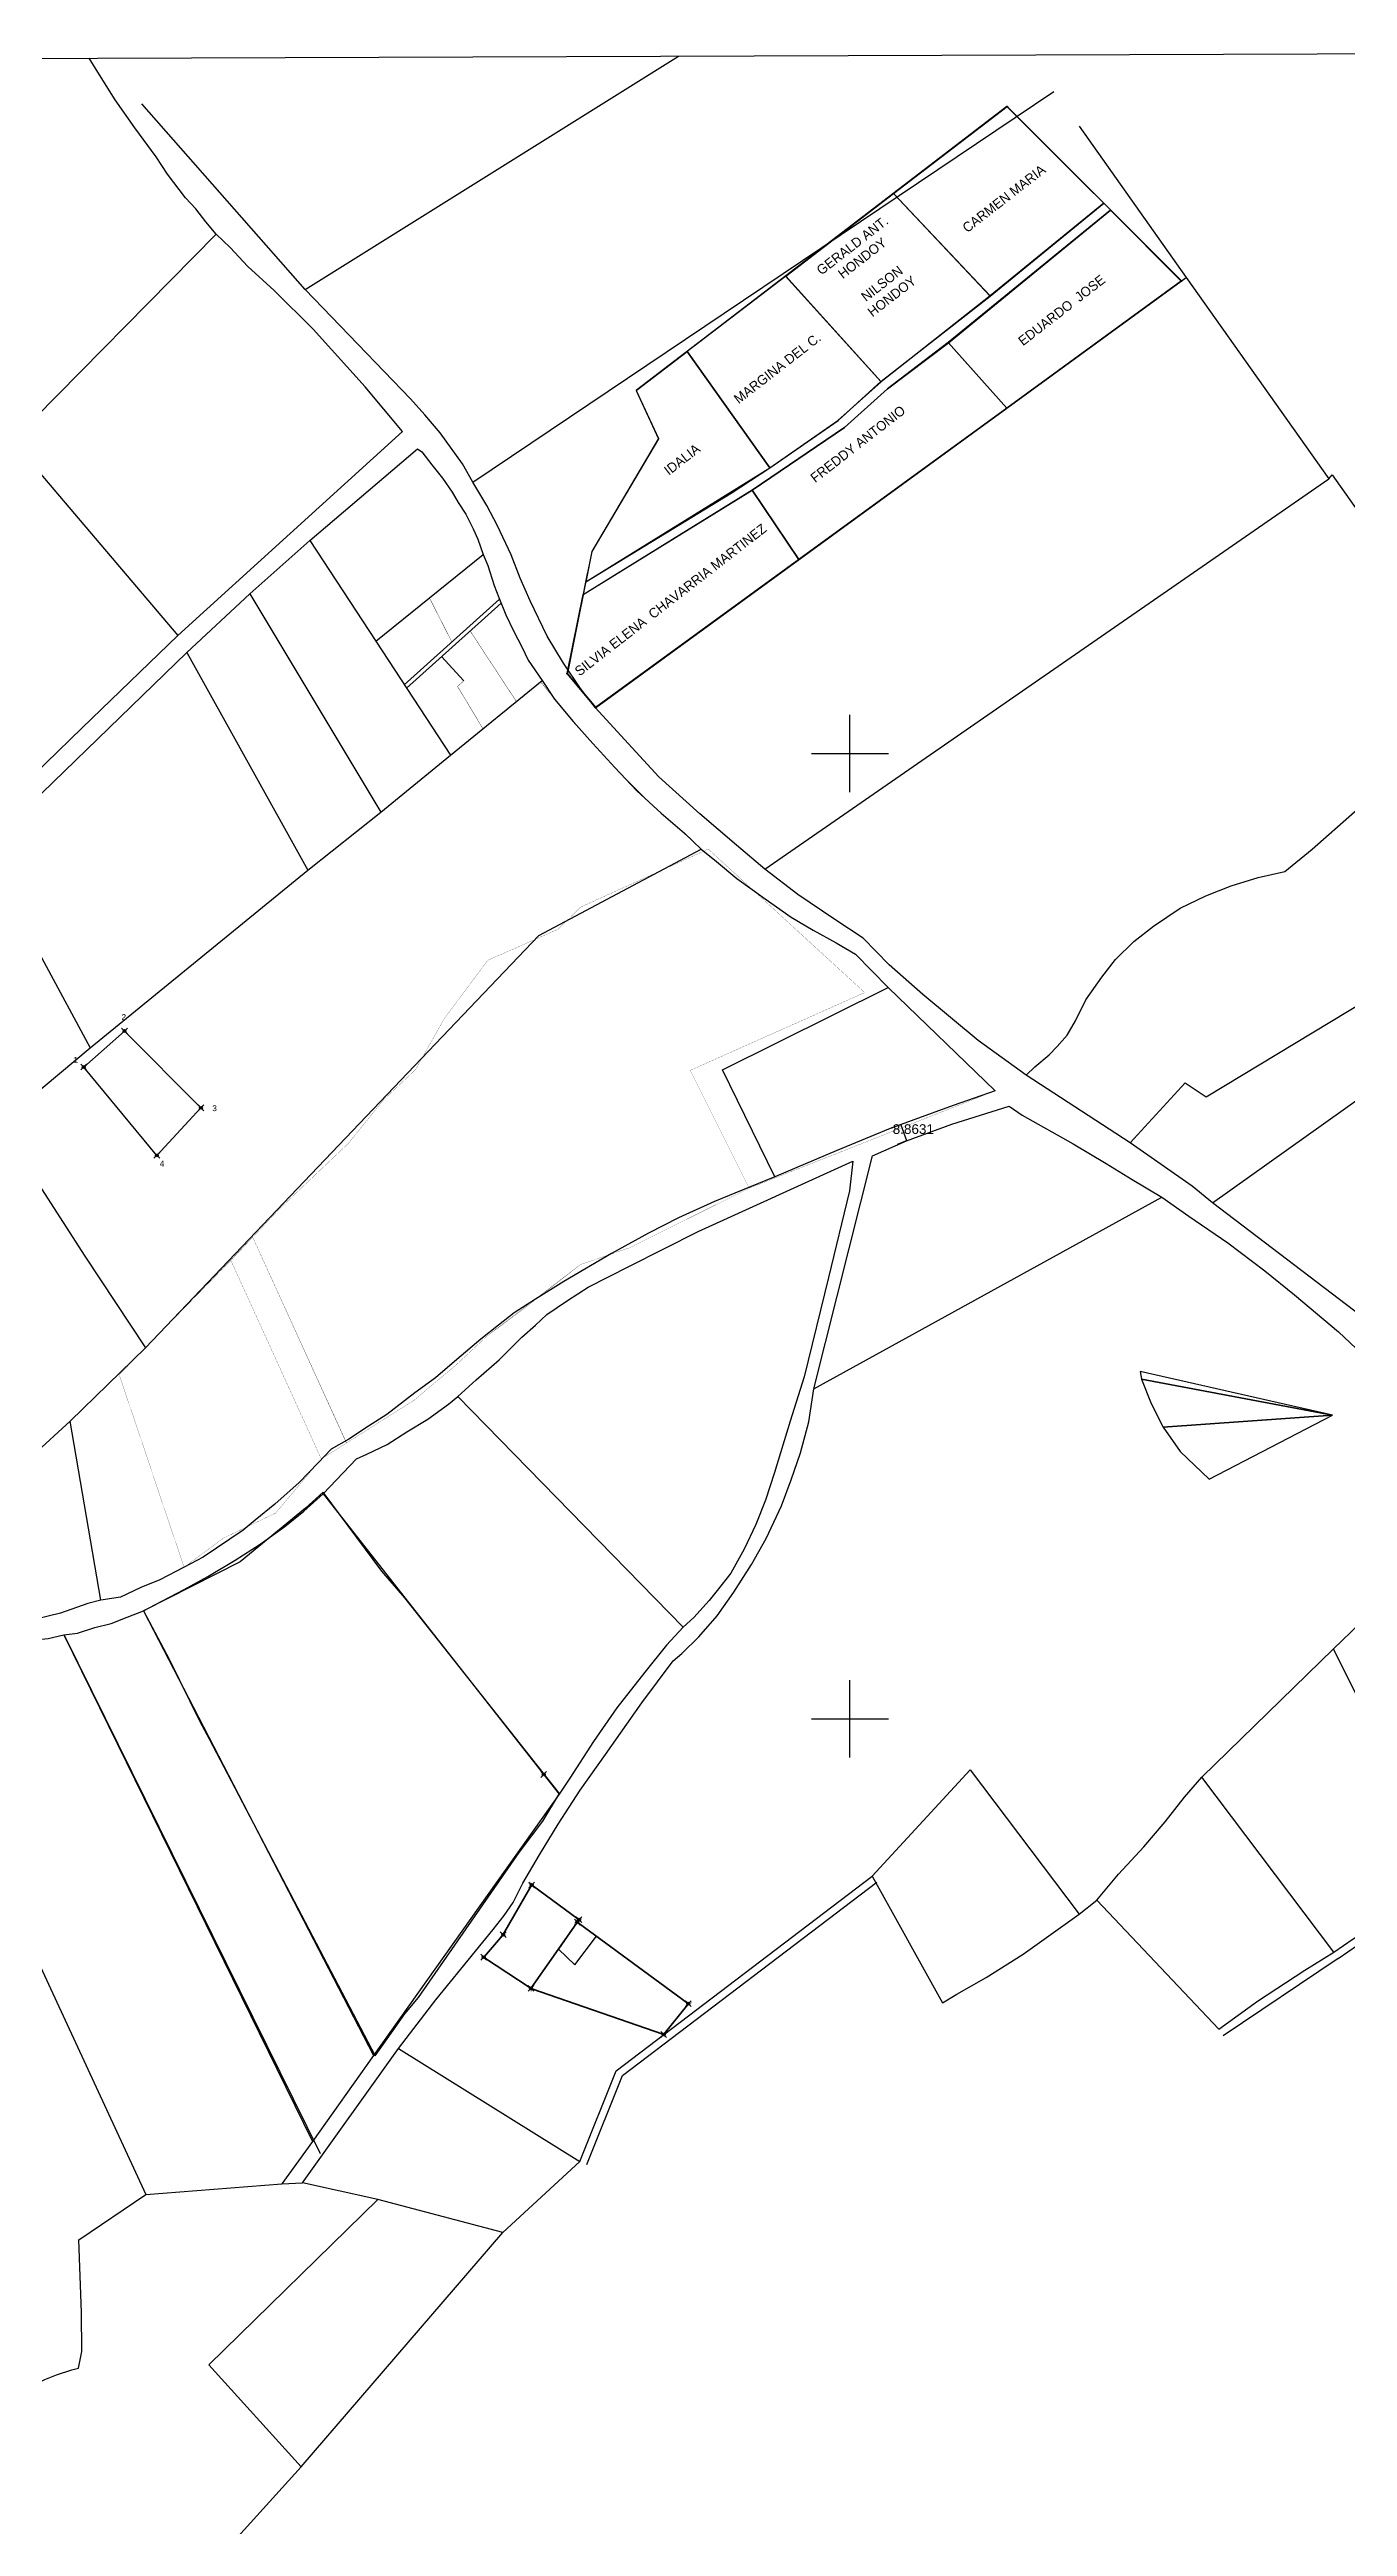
# Model space of a CAD drawing. Header units: millimetres. Extents: x 605783 to 631525, y 1302882 to 1327028.
# Drawn here: x 627101 to 627773, y 1325745 to 1327028 of the extents above; entities that cross this region are included whole.
import ezdxf
from ezdxf.enums import TextEntityAlignment as Align

# ---------------------------------------------------------------- set-up
doc = ezdxf.new("R2010")
doc.units = ezdxf.units.MM
doc.header["$PDMODE"] = 35
doc.header["$PDSIZE"] = 1.5
for name, color, linetype in [('2', 7, 'Continuous'), ('42', 7, 'Continuous'), ('43', 7, 'Continuous'), ('CVL_CUADCON_LIN', 8, 'Continuous'), ('CVL_PUNTO', 250, 'Continuous'), ('CVL_PUNTO_NUM', 2, 'Continuous')]:
    doc.layers.add(name, color=color, linetype=linetype)
doc.styles.add('HECTOR LOPEZ', font='arial.ttf')
doc.styles.add('MONOTXT4', font='Monotxt4.shx')
doc.styles.get("Standard").update_dxf_attribs({"font": 'TCCM____.TTF'})
doc.dimstyles.get("Standard").update_dxf_attribs({"dimtxt": 5, "dimasz": 0.18, "dimexe": 0.18, "dimexo": 0.0625, "dimgap": 0.09, "dimtad": 0, "dimtih": 1, "dimtoh": 1, "dimdec": 4, "dimzin": 0, "dimdsep": 46, "dimtxsty": 'HECTOR LOPEZ', "dimcen": 0.09, "dimadec": 0, "dimazin": 0, "dimtfac": 1, "dimtdec": 4, "dimtofl": 0, "dimtmove": 2, "dimatfit": 3, "dimfxl": 0.18, "dimtolj": 1, "dimtzin": 0, "dimarcsym": 0})

# ---------------------------------------------------------------- blocks, each defined once
blk = doc.blocks.new('COORD')
at = {"layer": '42', "color": 2, "linetype": 'Continuous'}
for p, q in [((0, -2), (0, 2)), ((-2, 0), (2, 0))]:
    blk.add_line(p, q, dxfattribs=at)
blk = doc.blocks.new('COORD$')
at = {"layer": '42', "color": 2, "linetype": 'Continuous'}
blk.add_blockref('COORD', (0, 0), dxfattribs=at)
blk = doc.blocks.new('*D318')
at = {"layer": 'CVL_CUADCON_LIN', "color": 0, "lineweight": -2, "ltscale": 0.5, "transparency": 16777216}
for p, q in [((627536.9, 1326469.5), (627541.7, 1326471.2)), ((627541.6, 1326471), (627544.5, 1326463)), ((627539.9, 1326461.1), (627544.7, 1326462.9))]:
    blk.add_line(p, q, dxfattribs=at)
at = {"layer": 'CVL_CUADCON_LIN', "color": 0, "ltscale": 0.5, "transparency": 16777216}
for points in [[(627541.6, 1326471), (627541.6, 1326471), (627541.6, 1326471.1)], [(627544.5, 1326463), (627544.5, 1326463), (627544.6, 1326462.8)]]:
    blk.add_solid(points, dxfattribs=at)
at = {"layer": 'Defpoints', "color": 0, "ltscale": 0.5, "transparency": 16777216}
for p in [(627536.8, 1326469.4), (627539.9, 1326461.1), (627544.6, 1326462.8)]:
    blk.add_point(p, dxfattribs=at)
at = {"layer": 'CVL_CUADCON_LIN', "color": 0, "ltscale": 0.5, "transparency": 16777216, "insert": (627548.1, 1326468.8), "char_height": 5, "attachment_point": 5, "style": 'HECTOR LOPEZ'}
blk.add_mtext('\\A1;8.8631', dxfattribs=at)
blk = doc.blocks.new('223')
at = {"color": 3}
blk.add_line((609568.7, 1324207.9), (609572.6, 1324203.3), dxfattribs=at)
for points in [[(609583.4, 1324190.3), (609887, 1324411.3), (609796.6, 1324501.6), (609604.4, 1324354.5), (609616, 1324329.6), (609581.4, 1324271.1), (609568.7, 1324207.9)], [(609664.5, 1324302.9), (609712.4, 1324335.3), (609734.6, 1324355.4), (609766.2, 1324379.3), (609796.5, 1324345.4), (609688.8, 1324267)]]:
    blk.add_lwpolyline(points, close=True, dxfattribs=at)
for points in [[(609796.4, 1324501.4), (609604.6, 1324354.7)], [(609886.8, 1324411.5), (609796.7, 1324501.4)], [(609583.6, 1324190.5), (609886.8, 1324411.2)], [(609579.3, 1324260.5), (609568.8, 1324208.1)], [(609568.9, 1324207.7), (609583.3, 1324190.5)]]:
    blk.add_lwpolyline(points)
at = {"color": 2}
for points in [[(609846.7, 1324451.6), (609787.8, 1324403.5), (609737.8, 1324456.6), (609796.6, 1324501.6)], [(609576.9, 1324248.8), (609664.5, 1324302.9), (609688.8, 1324267), (609583.4, 1324190.3), (609568.7, 1324207.9)]]:
    blk.add_lwpolyline(points, close=True, dxfattribs=at)
at = {"color": 6}
for points in [[(609787.8, 1324403.5), (609731.3, 1324359.1), (609681.9, 1324413.8), (609737.8, 1324456.6)], [(609673.7, 1324314.4), (609709, 1324339), (609731.3, 1324359.1), (609681.9, 1324413.8), (609630.9, 1324374.8)]]:
    blk.add_lwpolyline(points, close=True, dxfattribs=at)
at = {"color": 4}
for points in [[(609887, 1324411.3), (609796.5, 1324345.4), (609766.2, 1324379.3), (609850.2, 1324448)], [(609630.9, 1324374.8), (609604.4, 1324354.5), (609616, 1324329.6), (609581.4, 1324271.1), (609578.3, 1324255.4), (609653.6, 1324301.4), (609673.7, 1324314.4)]]:
    blk.add_lwpolyline(points, close=True, dxfattribs=at)
blk.add_lwpolyline([(609604.4, 1324354.5), (609630.9, 1324374.8)], dxfattribs=at)
at = {"color": 6}
blk.add_lwpolyline([(609630.9, 1324374.8), (609673.7, 1324314.4)], dxfattribs=at)
at = {"color": 5}
for points in [[(609734.6, 1324355.4), (609766.2, 1324379.3)], [(609731.3, 1324359.1), (609709, 1324339)], [(609734.6, 1324355.4), (609712.4, 1324335.3)], [(609733, 1324353.9), (609712.4, 1324335.3)], [(609568.7, 1324207.9), (609576.9, 1324248.8)]]:
    blk.add_lwpolyline(points, dxfattribs=at)
at = {"color": 3}
blk.add_lwpolyline([(609796.5, 1324345.4), (609688.8, 1324267), (609664.5, 1324302.9)], dxfattribs=at)
for centre in [(609796.6, 1324501.6), (609887, 1324411.3), (609568.7, 1324207.9), (609583.4, 1324190.3)]:
    blk.add_circle(centre, 0.25)
at = {"color": 2, "char_height": 5, "attachment_point": 5, "rotation": 37.8302}
for s, insert in [('CARMEN MARIA', (609795, 1324453.9)), ('GERALD ANT.\\PHONDOY\\P\\PNILSON \\PHONDOY', (609726.7, 1324416.5)), ('EDUARDO  JOSE', (609824.9, 1324396.1)), ('MARGINA DEL C. ', (609677.6, 1324366.1)), ('FREDDY ANTONIO', (609719.3, 1324326.8)), ('IDALIA ', (609628.2, 1324318.8)), ('SILVIA ELENA  CHAVARRIA MARTINEZ', (609622.3, 1324246.1))]:
    blk.add_mtext(s, dxfattribs=dict(at, insert=insert))

msp = doc.modelspace()

# ---------------------------------------------------------------- linework, layer by layer
at = {"color": 1, "ltscale": 0.5, "flags": 128}
for points in [[(627118.29944, 1326500.98743), (627139.40244, 1326519.60843), (627179.02044, 1326479.83643), (627156.15144, 1326455.23543), (627118.29944, 1326500.98743)], [(627149.19927, 1326219.2411), (627158.10455, 1326202.68404), (627162.76975, 1326193.95215), (627178.52915, 1326162.03035), (627183.23845, 1326152.92623), (627269.34938, 1325988.73711), (627284.57478, 1326010.54874), (627291.65546, 1326019.00483), (627343.95974, 1326094.14099), (627356.08486, 1326110.42201), (627364.85428, 1326124.64265), (627284.63872, 1326226.02306), (627272.70027, 1326239.89258), (627242.3013, 1326280.81923), (627233.17575, 1326272.42373), (627199.27031, 1326244.69539), (627149.19927, 1326219.2411)]]:
    msp.add_lwpolyline(points, dxfattribs=at)
at = {"color": 1, "lineweight": 40}
for points in [[(627350.09679, 1326076.84851), (627335.83467, 1326051.95936)], [(627350.09679, 1326076.84851), (627335.83467, 1326051.95936)], [(627374.43839, 1326059.57544), (627350.74827, 1326076.98623)], [(627374.43839, 1326059.57544), (627350.74827, 1326076.98623)], [(627350.33582, 1326024.1281), (627374.55534, 1326058.86917)], [(627374.26912, 1326058.4586), (627374.55534, 1326058.86917)], [(627431.11429, 1326016.06044), (627374.38607, 1326057.75233)], [(627335.2588, 1326051.14753), (627325.85296, 1326040.28404)], [(627335.2588, 1326051.14753), (627325.85296, 1326040.28404)], [(627325.94297, 1326039.63059), (627349.63259, 1326023.99338)], [(627325.94297, 1326039.63059), (627349.63259, 1326023.99338)], [(627350.52211, 1326023.55362), (627418.28275, 1325999.97585)], [(627419.06733, 1326000.20197), (627431.20483, 1326015.3739)]]:
    msp.add_lwpolyline(points, dxfattribs=at)
at = {"color": 1}
for points in [[(627373.98318, 1326058.04843), (627364.20388, 1326044.02077)], [(627373.98318, 1326058.04843), (627383.93466, 1326050.73471)], [(627364.20388, 1326044.02077), (627372.66367, 1326035.93858), (627383.93466, 1326050.73471)]]:
    msp.add_lwpolyline(points, dxfattribs=at)
at = {"color": 1, "lineweight": 40}
for centre in [(627350.34538, 1326077.28233), (627350.34538, 1326077.28233), (627373.98318, 1326058.04843), (627374.84128, 1326059.27933), (627374.84128, 1326059.27933), (627335.58608, 1326051.52553), (627335.58608, 1326051.52553), (627325.52568, 1326039.90603), (627325.52568, 1326039.90603), (627350.04988, 1326023.71793), (627350.04988, 1326023.71793), (627431.51718, 1326015.76433), (627418.75498, 1325999.81153)]:
    msp.add_circle(centre, 0.5, dxfattribs=at)
at = {"color": 1, "ltscale": 0.5}
msp.add_point((627356.60732, 1326134.51739), dxfattribs=at)
at = {"color": 1}
for p in [(627350.34538, 1326077.28233), (627350.34538, 1326077.28233), (627373.98318, 1326058.04843), (627374.84128, 1326059.27933), (627374.84128, 1326059.27933), (627325.52568, 1326039.90603), (627325.52568, 1326039.90603), (627335.58608, 1326051.52553), (627335.58608, 1326051.52553), (627350.04988, 1326023.71793), (627350.04988, 1326023.71793), (627431.51718, 1326015.76433), (627418.75498, 1325999.81153)]:
    msp.add_point(p, dxfattribs=at)
at = {"layer": '2', "color": 1, "linetype": 'Continuous'}
for p, q in [((627233.08527, 1326903.7431), (627426.38927, 1327024.6091)), ((627319.84527, 1326803.9281), (627620.84627, 1327006.3671)), ((627233.08527, 1326903.7431), (627148.35827, 1326999.8711)), ((627634.05727, 1326988.3131), (627689.44327, 1326909.9931)), ((627081.31227, 1326825.4011), (627186.84927, 1326932.4901)), ((627383.49127, 1326686.9661), (627689.44327, 1326909.9931)), ((627689.44327, 1326909.9931), (627763.37527, 1326805.6091)), ((627081.31227, 1326825.4011), (627167.05727, 1326724.5701)), ((627471.13827, 1326603.5461), (627763.37527, 1326805.6091)), ((627204.39627, 1326746.1571), (627235.51227, 1326773.7211)), ((627235.51227, 1326773.7211), (627269.55627, 1326721.5941)), ((627269.55627, 1326721.5941), (627325.18427, 1326766.5581)), ((627171.75727, 1326715.6701), (627204.39627, 1326746.1571)), ((627204.39627, 1326746.1571), (627272.23327, 1326633.0061)), ((627269.55627, 1326721.5941), (627308.30127, 1326662.4741)), ((627066.21927, 1326613.5381), (627171.75727, 1326715.6701)), ((627171.75727, 1326715.6701), (627234.38627, 1326602.9031)), ((627308.30127, 1326662.4741), (627355.80027, 1326701.2151)), ((627272.23327, 1326633.0061), (627308.30127, 1326662.4741)), ((627234.38627, 1326602.9031), (627272.23327, 1326633.0061)), ((627066.21927, 1326613.5381), (627121.60827, 1326510.9431)), ((627121.60827, 1326510.9431), (627234.38627, 1326602.9031)), ((627073.72827, 1326471.0581), (627121.60827, 1326510.9431)), ((627703.08227, 1326430.7031), (627816.87727, 1326511.6061)), ((627660.40227, 1326461.7361), (627606.54527, 1326496.7151)), ((627496.56827, 1326334.2141), (627676.91727, 1326433.5121)), ((627111.33927, 1326317.5061), (627150.32827, 1326355.4881)), ((627312.14627, 1326330.3681), (627428.88327, 1326210.8371)), ((627044.28227, 1326256.4061), (627111.33927, 1326317.5061)), ((627127.22527, 1326224.8441), (627111.33927, 1326317.5061)), ((627242.42127, 1326279.8191), (627364.62327, 1326124.3171)), ((627149.19927, 1326219.2411), (627268.48827, 1325988.8801)), ((627765.85027, 1326199.6081), (627779.43927, 1326212.6921)), ((627108.04827, 1326206.8061), (627236.86627, 1325944.4121)), ((627108.38344, 1326206.36058), (627240.79086, 1325938.27613)), ((627697.65127, 1326133.1711), (627765.85027, 1326199.6081)), ((627777.53727, 1326175.9621), (627765.85027, 1326199.6081)), ((627765.99327, 1326042.5161), (627697.65127, 1326133.1711)), ((627364.62327, 1326124.3171), (627268.48827, 1325988.8801)), ((627634.02427, 1326062.1561), (627643.16827, 1326069.3961)), ((627088.25027, 1326051.2491), (627150.50027, 1325916.8761)), ((627231.66127, 1325923.0621), (627281.44327, 1325992.5591)), ((627281.44327, 1325992.5591), (627375.31127, 1325934.0471)), ((627268.48827, 1325988.8801), (627236.86627, 1325944.4121)), ((627236.86627, 1325944.4121), (627220.99227, 1325922.4321)), ((627335.43327, 1325897.2091), (627375.31127, 1325934.0471)), ((627150.50027, 1325916.8761), (627220.99227, 1325922.4321)), ((627220.99227, 1325922.4321), (627231.66127, 1325923.0621)), ((627270.65527, 1325914.4001), (627231.66127, 1325923.0621)), ((627335.43327, 1325897.2091), (627270.65527, 1325914.4001)), ((627230.91427, 1325775.8841), (627335.43327, 1325897.2091)), ((627157.12727, 1325694.4531), (627230.91427, 1325775.8841))]:
    msp.add_line(p, q, dxfattribs=at)
for points in [[(627186.84927, 1326932.4901), (627181.51427, 1326938.8481), (627176.30627, 1326945.4601), (627170.97127, 1326951.3091), (627161.69827, 1326963.5151), (627155.85427, 1326972.5421), (627144.80227, 1326987.5451), (627134.51327, 1327001.9121), (627126.38327, 1327014.8801), (627121.17827, 1327023.5211)], [(627167.05727, 1326724.5701), (627283.39027, 1326830.2551), (627264.08127, 1326853.2701), (627237.15227, 1326883.1511), (627216.95527, 1326903.2431), (627203.23627, 1326915.7051), (627194.09027, 1326925.4961), (627186.84927, 1326932.4901)], [(627319.84527, 1326803.9281), (627314.51027, 1326813.4631), (627302.95027, 1326829.4831), (627294.94727, 1326838.7651), (627287.58027, 1326847.1571), (627233.08527, 1326903.7431)], [(627235.51227, 1326773.7211), (627291.26627, 1326821.2271), (627293.42527, 1326819.5741), (627298.63327, 1326812.8351), (627304.22227, 1326805.9691), (627309.17727, 1326798.7221), (627312.35327, 1326793.3821), (627316.29127, 1326787.2801), (627320.10227, 1326779.7791), (627322.38927, 1326774.4401), (627325.18427, 1326766.5581)], [(627383.49127, 1326686.9661), (627375.61527, 1326697.1381), (627366.85027, 1326710.1061), (627358.33827, 1326724.0911), (627349.57327, 1326742.3981), (627344.36427, 1326754.2201), (627339.66327, 1326766.2971), (627332.67627, 1326781.2981), (627327.21327, 1326791.8501), (627319.84527, 1326803.9281)], [(627763.37527, 1326805.6091), (627765.02627, 1326807.7681), (627851.53427, 1326685.3301)], [(627325.18427, 1326766.5581), (627327.59727, 1326760.7111), (627330.90127, 1326750.4141), (627333.31527, 1326744.1851), (627336.99927, 1326735.1591), (627340.93727, 1326726.8961), (627345.51127, 1326718.2511), (627348.56027, 1326711.7681), (627355.80027, 1326701.2151)], [(627003.98827, 1326564.2561), (627040.05627, 1326600.9691), (627079.80727, 1326640.0941), (627117.39927, 1326676.6791), (627167.05727, 1326724.5701)], [(627355.80027, 1326701.2151), (627362.27927, 1326691.5521), (627371.80627, 1326679.9821), (627382.09527, 1326668.5381), (627393.40127, 1326656.0761), (627404.83327, 1326643.9961), (627417.53627, 1326632.5511), (627429.47627, 1326622.1231), (627438.24127, 1326613.8571)], [(627471.13827, 1326603.5461), (627456.40427, 1326615.8821), (627437.47727, 1326632.1601), (627416.26427, 1326651.2351), (627400.38527, 1326668.5281), (627383.49127, 1326686.9661)], [(627606.54527, 1326496.7151), (627611.11727, 1326501.0341), (627618.48327, 1326507.3851), (627622.67427, 1326511.5771), (627627.75427, 1326517.5481), (627632.07227, 1326524.9181), (627637.40527, 1326535.7181), (627645.78727, 1326547.5341), (627652.89927, 1326556.6821), (627662.29727, 1326565.9551), (627672.45727, 1326573.9571), (627686.30127, 1326583.2281), (627699.63627, 1326589.5761), (627712.84527, 1326594.7801), (627726.81627, 1326599.0941), (627740.53327, 1326602.2651), (627754.75827, 1326613.8231), (627776.60227, 1326633.1311), (627793.62027, 1326648.7551), (627803.27227, 1326657.9021)], [(627150.32827, 1326355.4881), (627354.03627, 1326569.1621), (627438.24127, 1326613.8571)], [(627438.24127, 1326613.8571), (627446.11627, 1326607.3711), (627456.65927, 1326598.7231), (627471.39427, 1326588.0401), (627484.85827, 1326578.6281), (627496.16327, 1326571.8861), (627508.10327, 1326565.3981), (627518.13827, 1326559.4191), (627535.03227, 1326542.1251)], [(627606.54527, 1326496.7151), (627581.64927, 1326514.6491), (627552.94127, 1326538.5581), (627535.66627, 1326553.9451), (627522.07427, 1326567.8061), (627507.46727, 1326577.4721), (627488.28627, 1326590.3191), (627471.13827, 1326603.5461)], [(627476.36227, 1326444.1631), (627449.30327, 1326499.5911), (627535.03227, 1326542.1251)], [(627535.03227, 1326542.1251), (627590.54227, 1326488.7161), (627568.82427, 1326480.9741), (627536.18327, 1326469.1711), (627508.11427, 1326457.6191), (627476.36227, 1326444.1631)], [(627660.40227, 1326461.7361), (627688.97727, 1326492.7331), (627699.90127, 1326485.6101), (627792.23427, 1326541.3591), (627816.87727, 1326511.6061)], [(627496.56827, 1326334.2141), (627526.91227, 1326455.0681), (627544.56627, 1326462.8121), (627568.06327, 1326471.3151), (627597.78327, 1326480.7061), (627604.51527, 1326476.0001), (627630.93527, 1326461.1161), (627648.08327, 1326450.9391), (627661.54727, 1326442.6711), (627676.91727, 1326433.5121)], [(627073.72827, 1326471.0581), (627096.46627, 1326437.8741), (627118.82427, 1326403.0381), (627150.32827, 1326355.4881)], [(627312.14627, 1326330.3681), (627321.54427, 1326338.8781), (627333.48227, 1326349.2941), (627345.29327, 1326361.1081), (627352.27827, 1326367.3331), (627358.24727, 1326372.7951), (627368.91527, 1326380.0341), (627379.71127, 1326386.8921), (627401.04827, 1326397.8111), (627436.61027, 1326415.7141), (627516.75127, 1326452.2771), (627514.97527, 1326436.7721), (627504.18327, 1326391.9121), (627491.61427, 1326340.4441), (627484.25027, 1326317.5711), (627476.12427, 1326290.8841), (627471.42627, 1326276.6521), (627466.47327, 1326264.0721), (627460.37827, 1326251.2381), (627453.52127, 1326238.7861), (627446.53627, 1326229.7661), (627442.34527, 1326224.6841), (627434.34427, 1326215.7911), (627428.88327, 1326210.8371)], [(627703.08227, 1326430.7031), (627692.53927, 1326439.3511), (627660.40227, 1326461.7361)], [(627983.52427, 1326455.3441), (627980.85727, 1326452.8041), (627974.12627, 1326445.5621), (627966.50627, 1326438.1951), (627959.39427, 1326432.2251), (627951.39327, 1326425.7471), (627941.61427, 1326420.2871), (627933.23127, 1326415.9701), (627926.62727, 1326412.6681), (627917.48227, 1326408.4791), (627907.95727, 1326405.4331), (627899.19327, 1326402.0061), (627885.85727, 1326397.6921), (627875.31627, 1326393.5031), (627860.71027, 1326388.0451), (627849.91427, 1326382.3311), (627838.73727, 1326376.1091), (627825.78327, 1326367.9821), (627812.95627, 1326357.5661), (627807.24127, 1326351.4681), (627703.08227, 1326430.7031)], [(627476.36227, 1326444.1631), (627463.28027, 1326438.7051), (627445.11827, 1326431.3421), (627426.44827, 1326422.8361), (627410.82627, 1326414.9641), (627391.64827, 1326404.4251), (627367.00927, 1326389.8211), (627352.27727, 1326380.6781), (627341.35427, 1326373.6931), (627333.09927, 1326367.3421), (627324.08227, 1326359.9751), (627311.63627, 1326349.4331), (627300.45927, 1326340.0331), (627289.91827, 1326332.2861), (627275.31327, 1326320.9811), (627265.78727, 1326315.0131), (627255.62727, 1326308.1551), (627246.48327, 1326303.0751), (627239.75227, 1326295.9611), (627229.84627, 1326285.7991), (627217.27227, 1326274.4931), (627207.11227, 1326266.2371), (627200.88927, 1326261.1561), (627193.90427, 1326256.3301), (627180.18727, 1326247.0591), (627170.28127, 1326241.8531), (627157.70727, 1326235.3781), (627147.80127, 1326231.3161), (627137.38627, 1326226.3641), (627127.22527, 1326224.8441)], [(627676.91727, 1326433.5121), (627690.76227, 1326423.7191), (627710.95927, 1326409.9821), (627730.26627, 1326395.3561), (627745.63627, 1326383.0201), (627768.37327, 1326363.8171), (627792.63527, 1326341.0541), (627825.15427, 1326305.4501)], [(627242.42127, 1326279.8191), (627259.69227, 1326298.1121), (627264.90027, 1326300.3971), (627275.44127, 1326305.4751), (627285.72927, 1326311.9521), (627296.65127, 1326318.5561), (627307.19227, 1326326.4301), (627312.14627, 1326330.3681)], [(627281.44327, 1325992.5591), (627300.74627, 1326017.7151), (627321.19327, 1326042.9971), (627330.33727, 1326054.1771), (627336.05127, 1326061.5451), (627340.75027, 1326068.2791), (627345.70327, 1326078.1901), (627354.33827, 1326092.9291), (627364.11627, 1326108.8111), (627375.41927, 1326126.4721), (627388.62627, 1326144.8941), (627407.42227, 1326171.7021), (627423.67727, 1326193.4271), (627428.12227, 1326197.1111), (627437.01227, 1326205.8761), (627446.41027, 1326216.6751), (627455.04627, 1326228.9991), (627464.18927, 1326243.2291), (627471.80927, 1326256.8241), (627479.80927, 1326273.7241), (627484.88827, 1326287.1941), (627489.58627, 1326301.1721), (627493.90327, 1326317.1841), (627496.56827, 1326334.2141)], [(627149.19927, 1326219.2411), (627155.54927, 1326222.5421), (627170.28227, 1326230.4141), (627182.60227, 1326237.1441), (627196.69927, 1326245.5261), (627209.65427, 1326253.9071), (627222.48127, 1326263.0521), (627232.38727, 1326270.9271), (627242.42127, 1326279.8191)], [(627127.22527, 1326224.8441), (627120.36727, 1326223.0681), (627106.26927, 1326218.1191), (627092.80627, 1326214.8211), (627077.69127, 1326210.7611), (627060.67227, 1326207.3391), (627048.22527, 1326205.8201), (627048.60527, 1326213.1911), (627048.22327, 1326224.7571), (627047.33327, 1326234.2901), (627045.80827, 1326245.8571), (627044.28227, 1326256.4061)], [(627108.04827, 1326206.8061), (627115.03427, 1326207.6921), (627124.05127, 1326210.7381), (627132.43427, 1326212.7671), (627140.81627, 1326215.9401), (627149.19927, 1326219.2411)], [(627428.88327, 1326210.8371), (627420.24727, 1326201.5631), (627408.94427, 1326187.4611), (627394.46727, 1326169.0401), (627382.40227, 1326151.6341), (627370.08427, 1326132.5751), (627364.62327, 1326124.3171)], [(627026.00027, 1326182.3181), (627033.87427, 1326186.3811), (627044.67027, 1326190.8241), (627055.46627, 1326194.5041), (627067.27827, 1326197.8031), (627081.12227, 1326201.7361), (627089.88527, 1326203.8921), (627099.79227, 1326205.0311), (627108.04827, 1326206.8061)], [(627526.69627, 1326081.9111), (627577.62327, 1326136.9181), (627634.02427, 1326062.1561)], [(627643.16827, 1326069.3961), (627654.47127, 1326082.8631), (627667.55227, 1326096.9641), (627678.60127, 1326109.9221), (627688.50727, 1326122.7541), (627697.65127, 1326133.1711)], [(627375.31127, 1325934.0471), (627394.10527, 1325981.0631), (627526.69627, 1326081.9111)], [(627526.69627, 1326081.9111), (627563.28327, 1326016.3101), (627570.64927, 1326020.7551), (627585.89027, 1326029.3901), (627604.94027, 1326041.4541), (627634.02427, 1326062.1561)], [(627379.02552, 1325932.56238), (627397.40839, 1325978.54989), (627529.11781, 1326078.72736)], [(627643.16827, 1326069.3961), (627706.42827, 1326002.5111), (627726.36727, 1326017.1171), (627750.87927, 1326033.1191), (627765.99327, 1326042.5161)], [(627765.99327, 1326042.5161), (627776.02627, 1326049.3741), (627793.80727, 1326060.5501), (627809.55627, 1326069.1851), (627823.52627, 1326076.1681), (627830.63927, 1326078.7061)], [(627768.25051, 1326039.21385), (627778.22, 1326046.02844), (627795.83491, 1326057.10004), (627811.4127, 1326065.64117), (627825.09834, 1326072.48203), (627831.98351, 1326074.93874)], [(627093.10027, 1325818.6591), (627098.18027, 1325821.0711), (627104.15027, 1325823.4831), (627112.15127, 1325826.1481), (627115.58027, 1325826.9091), (627117.23127, 1325835.6781), (627117.10227, 1325855.7591), (627115.70127, 1325893.5081), (627150.50027, 1325916.8761)], [(627270.65527, 1325914.4001), (627183.15127, 1325828.7811), (627230.91427, 1325775.8841)]]:
    msp.add_lwpolyline(points, dxfattribs=at)
at = {"layer": '43', "color": 1, "linetype": 'Continuous'}
msp.add_lwpolyline([(624986.55727, 1327015.9081), (628389.16927, 1327028.0431), (628397.50927, 1324724.1521), (624994.63627, 1324712.0371), (624986.55727, 1327015.9081)], dxfattribs=at)
at = {"layer": 'CVL_CUADCON_LIN', "color": 1, "ltscale": 0.5}
for p, q in [((627284.33446, 1326699.04445), (627333.6795, 1326743.29272)), ((627285.49877, 1326697.26786), (627334.5223, 1326741.22782)), ((627303.67971, 1326713.57092), (627315.22836, 1326701.02775))]:
    msp.add_line(p, q, dxfattribs=at)
at = {"layer": 'CVL_CUADCON_LIN', "color": 1, "ltscale": 0.5, "flags": 128}
for points in [[(627368.76777, 1326704.7664), (627383.49127, 1326687.2161), (627687.07907, 1326908.2018), (627596.62327, 1326998.4824), (627404.44267, 1326851.4089), (627416.03447, 1326826.4714), (627381.50226, 1326768.00972)], [(627587.89689, 1326900.36289), (627646.73502, 1326948.46771), (627596.62327, 1326998.4824), (627537.8654, 1326953.49886)], [(627531.32104, 1326856.00341), (627587.89689, 1326900.36289), (627537.8654, 1326953.49886), (627481.92015, 1326910.70148)], [(627566.2169, 1326876.21562), (627596.52768, 1326842.28821), (627686.84966, 1326908.10246), (627650.29211, 1326944.91752)], [(627473.7473, 1326811.30502), (627509.07744, 1326835.91395), (627531.32096, 1326856.0035), (627481.92015, 1326910.70148), (627430.96961, 1326871.70423)], [(627464.54376, 1326799.81397), (627488.83688, 1326763.8986), (627596.52768, 1326842.28821), (627566.2169, 1326876.21562), (627534.67233, 1326852.29277), (627512.42873, 1326832.20331)], [(627378.34393, 1326752.32453), (627473.74729, 1326811.30503), (627430.96926, 1326871.70396), (627404.44267, 1326851.4089), (627416.03447, 1326826.4714), (627381.50226, 1326768.00972)], [(627368.76777, 1326704.7664), (627383.49127, 1326687.2161), (627488.83698, 1326763.89867), (627464.54376, 1326799.81397), (627376.99915, 1326745.64591)]]:
    msp.add_lwpolyline(points, close=True, dxfattribs=at)
for points, const_width in [([(627309.00698, 1326721.16858), (627297.37027, 1326744.0761)], 0.2), ([(627303.67971, 1326713.57092), (627318.50291, 1326726.86305)], 0.2), ([(627342.44847, 1326690.32514), (627318.50291, 1326726.86305)], 0.2), ([(627438.24127, 1326613.8571), (627411.18477, 1326638.2736), (627393.40127, 1326656.0761), (627367.04277, 1326685.7671), (627354.98528, 1326700.55038)], 0.2), ([(627254.38282, 1326306.21983), (627289.2941, 1326328.28548), (627311.20031, 1326346.67237), (627327.28353, 1326361.68337), (627375.74003, 1326398.72999), (627400.83655, 1326407.23968), (627463.04347, 1326438.2324), (627590.54227, 1326488.7161)], 0.1), ([(627375.74003, 1326398.72999), (627400.83655, 1326407.23968), (627463.04347, 1326438.2324)], 0.1), ([(627194.51133, 1326400.84195), (627241.36506, 1326297.99196)], 0.1), ([(627205.83888, 1326412.8393), (627254.38282, 1326306.21983)], 0.1)]:
    msp.add_lwpolyline(points, dxfattribs=dict(at, const_width=const_width))
for points, const_width in [([(627285.49877, 1326697.26786), (627303.67971, 1326713.57092), (627315.22836, 1326701.02775), (627311.97502, 1326698.15523), (627325.10177, 1326676.17687), (627308.30127, 1326662.4741)], 0.2), ([(627170.28127, 1326241.8531), (627190.69475, 1326256.96766), (627217.6983, 1326269.94246), (627241.36506, 1326297.99196), (627289.2941, 1326328.28548), (627311.20031, 1326346.67237), (627327.28353, 1326361.68337), (627344.5697, 1326374.46767), (627375.74003, 1326398.72999), (627400.83655, 1326407.23968), (627463.04347, 1326438.2324), (627432.49745, 1326499.2652), (627522.92682, 1326539.55822), (627441.86741, 1326613.87887), (627375.77296, 1326583.84083), (627363.90572, 1326572.27898), (627327.58849, 1326556.24311), (627305.12144, 1326526.09362), (627290.17267, 1326499.62299), (627273.58328, 1326483.98227), (627255.51988, 1326461.55119), (627220.25577, 1326428.10866), (627194.51133, 1326400.84195), (627136.70907, 1326341.55238)], 0.1), ([(627241.36506, 1326297.99196), (627289.2941, 1326328.28548), (627311.20031, 1326346.67237), (627327.28353, 1326361.68337), (627344.5697, 1326374.46767), (627375.74003, 1326398.72999), (627400.83655, 1326407.23968), (627463.04347, 1326438.2324), (627432.49745, 1326499.2652), (627522.92682, 1326539.55822), (627441.86741, 1326613.87887), (627375.77296, 1326583.84083), (627363.90572, 1326572.27898), (627327.58849, 1326556.24311), (627305.12144, 1326526.09362), (627290.17267, 1326499.62299), (627273.58328, 1326483.98227), (627255.51988, 1326461.55119), (627220.25577, 1326428.10866), (627194.51133, 1326400.84195)], 0.1), ([(627170.28127, 1326241.8531), (627190.69475, 1326256.96766), (627217.6983, 1326269.94246), (627241.36506, 1326297.99196), (627194.51133, 1326400.84195), (627136.70907, 1326341.55238)], 0.1), ([(627136.70907, 1326341.55238), (627170.28127, 1326241.8531), (627190.69475, 1326256.96766), (627217.6983, 1326269.94246), (627241.36506, 1326297.99196), (627254.46735, 1326306.27326), (627205.83888, 1326412.8393)], 0.1), ([(627194.51133, 1326400.84195), (627205.83888, 1326412.8393), (627254.46735, 1326306.27326), (627241.36506, 1326297.99196)], 0.1)]:
    msp.add_lwpolyline(points, close=True, dxfattribs=dict(at, const_width=const_width))
msp.add_lwpolyline([(627768.25051, 1326039.21385), (627708.57514, 1325999.13605)], dxfattribs=at)
at = {"layer": 'CVL_PUNTO', "color": 1, "ltscale": 0.5}
for p in [(627139.40244, 1326519.60843), (627118.29944, 1326500.98743), (627179.02044, 1326479.83643), (627156.15144, 1326455.23543)]:
    msp.add_point(p, dxfattribs=at)

# ---------------------------------------------------------------- block references
at = {"layer": '42', "color": 1, "linetype": 'Continuous', "xscale": 10, "yscale": 10}
for p in [(627515.28227, 1326663.3861), (627515.28227, 1326163.3861)]:
    msp.add_blockref('COORD$', p, dxfattribs=at)
at = {"layer": 'CVL_CUADCON_LIN', "color": 1}
msp.add_blockref('223', (17800.06324, 2496.89134), dxfattribs=at)

# ---------------------------------------------------------------- texts
at = {"color": 1}
for s in ['3', '5']:
    msp.add_text(s, height=1, rotation=90, dxfattribs=at).set_placement((627350.13858, 1326078.26073), align=Align.BOTTOM_CENTER)
for s, p in [('3', (627372.99658, 1326057.88503)), ('5', (627324.53508, 1326039.76953)), ('7', (627324.53508, 1326039.76953))]:
    msp.add_text(s, height=1, rotation=90, dxfattribs=at).set_placement(p, align=Align.MIDDLE_RIGHT)
for s, p in [('2', (627375.82788, 1326059.44273)), ('4', (627375.82788, 1326059.44273)), ('6', (627336.40168, 1326050.94693)), ('4', (627336.40168, 1326050.94693)), ('2', (627432.50858, 1326015.89513))]:
    msp.add_text(s, height=1, rotation=90, dxfattribs=at).set_placement(p, align=Align.MIDDLE_LEFT)
msp.add_text('8', height=1, rotation=90, dxfattribs=at).set_placement((627349.60668, 1326022.82153), align=Align.TOP_RIGHT)
for p in [(627350.23808, 1326022.73583), (627419.03188, 1325998.85063)]:
    msp.add_text('1', height=1, rotation=90, dxfattribs=at).set_placement(p, align=Align.TOP_CENTER)
at = {"layer": 'CVL_PUNTO_NUM', "color": 1, "ltscale": 0.5, "style": 'MONOTXT4'}
for s, p in [('2', (627137.74595, 1326525.37523)), ('1', (627112.73521, 1326503.23226)), ('3', (627184.77557, 1326478.1398)), ('4', (627157.52698, 1326449.39523))]:
    msp.add_text(s, height=3, dxfattribs=at).set_placement(p)

# ---------------------------------------------------------------- dimensions: what is measured, and where the dimension line sits
at = {"layer": 'CVL_CUADCON_LIN', "color": 1, "ltscale": 0.5}
dim = msp.add_aligned_dim(p1=(627536.84631, 1326469.44397), p2=(627539.86224, 1326461.10982), distance=5.00257, dimstyle='Standard', dxfattribs=at)
dim.commit()
dim.dimension.update_dxf_attribs({"geometry": '*D318', "text_midpoint": (627548.07413, 1326468.79428)})

# ---------------------------------------------------------------- meshes
at = {"layer": '2', "color": 1, "linetype": 'Continuous'}
mesh = msp.add_polyface(dxfattribs=at)
corners = [(627765.33027, 1326320.6051), (627666.38427, 1326339.3391), (627677.56427, 1326314.4221), (627686.32927, 1326301.8351), (627671.33927, 1326326.6261), (627665.62227, 1326343.2791), (627701.31827, 1326287.4651)]
mesh.append_faces([[corners[k] for k in face] for face in [(1, 0, 5), (0, 2, 3, 6)]], dxfattribs={"vtx0": -1, "color": 1})
mesh.append_faces([[corners[k] for k in face] for face in [(0, 1, 4, 2)]], dxfattribs={"vtx0": -1, "vtx3": -1, "color": 1})

doc.saveas('drawing.dxf')
